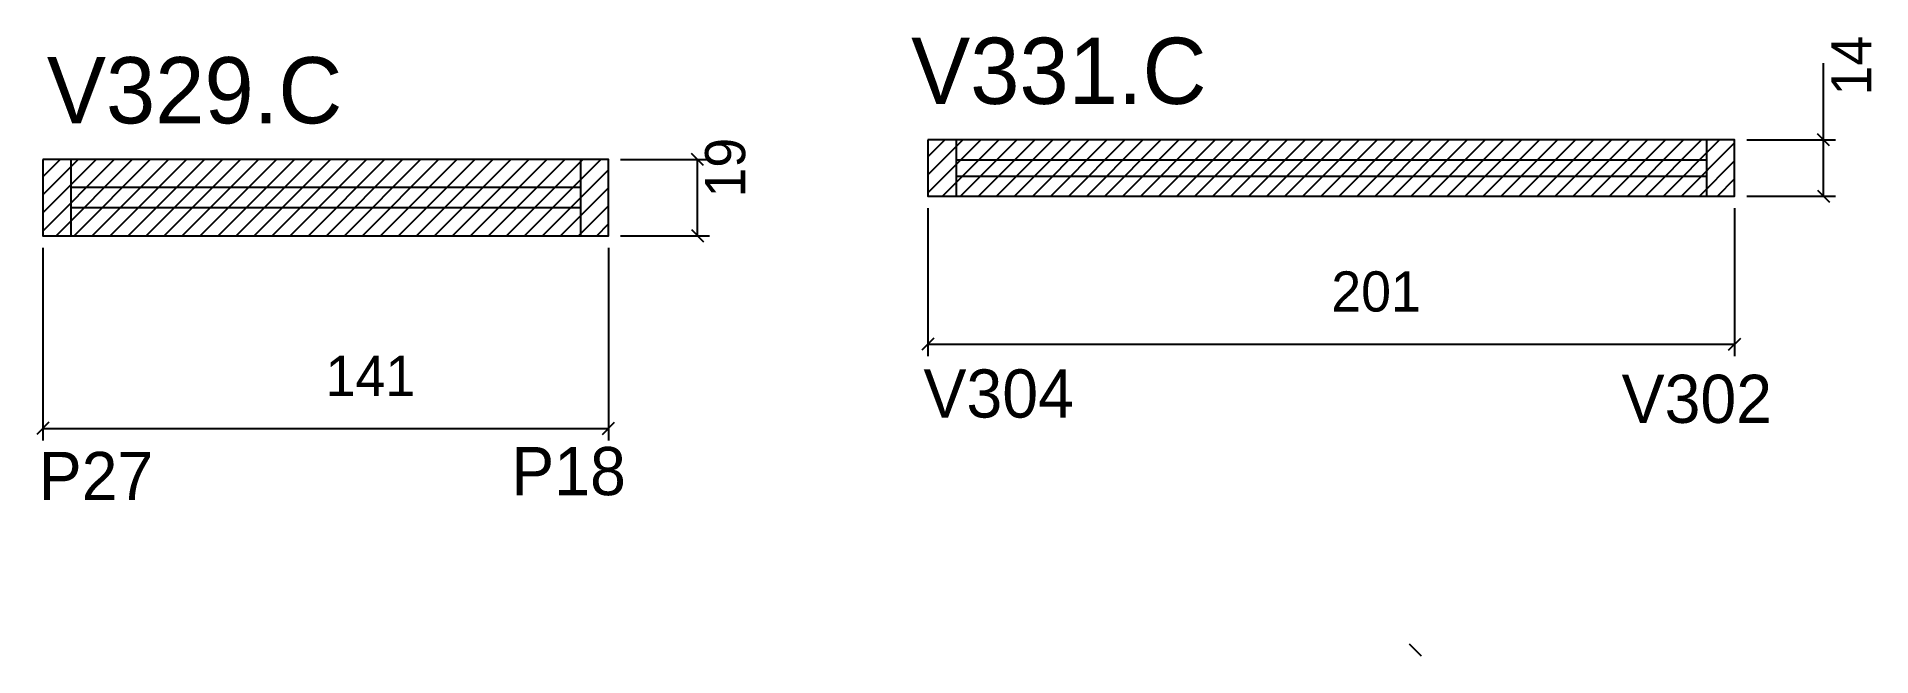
# Model space of a CAD drawing. Header units: metres. Extents: x 4309 to 4766, y -201 to -46.
import ezdxf

# ---------------------------------------------------------------- set-up
doc = ezdxf.new("R2010")
doc.units = ezdxf.units.M
for name, color, linetype in [('5', 7, 'Continuous'), ('COTA', 7, 'Continuous'), ('NOMENCLATURA', 7, 'Continuous'), ('Painéis', 7, 'Continuous'), ('REAPROVEITAMENTO', 7, 'Continuous'), ('SARR_2.2x7', 7, 'Continuous'), ('SARR_EDITAR', 7, 'Continuous')]:
    doc.layers.add(name, color=color, linetype=linetype)

msp = doc.modelspace()

# ---------------------------------------------------------------- hatches: boundary and pattern name
at = {"layer": 'REAPROVEITAMENTO'}
h = msp.add_hatch(dxfattribs=at)
h.set_pattern_fill('ANSI31')
h.paths.add_polyline_path([(4731.59, -86.11), (4731.59, -72.11), (4530.59, -72.11), (4530.59, -86.11), (4731.59, -86.11)])
h = msp.add_hatch(dxfattribs=at)
h.set_pattern_fill('ANSI31')
h.paths.add_polyline_path([(4451.02, -95.96), (4451.02, -76.96), (4310.02, -76.96), (4310.02, -95.96), (4451.02, -95.96)])

# ---------------------------------------------------------------- linework, layer by layer
at = {"layer": 'COTA', "color": 4, "lineweight": 25}
for p, q in [((4753.71, -72.11), (4753.71, -53)), ((4734.59, -72.11), (4756.71, -72.11)), ((4753.71, -86.11), (4753.71, -72.11)), ((4454.02, -76.96), (4476.14, -76.96)), ((4473.14, -95.96), (4473.14, -76.96)), ((4734.59, -86.11), (4756.71, -86.11)), ((4530.59, -89.11), (4530.59, -125.95)), ((4731.59, -89.11), (4731.59, -125.95)), ((4454.02, -95.96), (4476.14, -95.96)), ((4310.02, -98.96), (4310.02, -146.95)), ((4451.02, -98.96), (4451.02, -146.95)), ((4530.59, -122.95), (4731.59, -122.95)), ((4310.02, -143.95), (4451.02, -143.95))]:
    msp.add_line(p, q, dxfattribs=at)
at = {"layer": 'COTA', "color": 0, "lineweight": 25}
for p, q in [((4755.21, -73.61), (4752.21, -70.61)), ((4474.64, -78.46), (4471.64, -75.46)), ((4752.21, -84.61), (4755.21, -87.61)), ((4471.64, -94.46), (4474.64, -97.46)), ((4532.09, -121.45), (4529.09, -124.45)), ((4730.09, -124.45), (4733.09, -121.45)), ((4311.52, -142.45), (4308.52, -145.45)), ((4449.52, -145.45), (4452.52, -142.45)), ((4653.55, -200.74), (4650.55, -197.74))]:
    msp.add_line(p, q, dxfattribs=at)
at = {"layer": 'Painéis', "color": 200, "lineweight": 25}
for points in [[(4530.59, -72.11), (4530.59, -86.11), (4731.59, -86.11), (4731.59, -72.11), (4530.59, -72.11)], [(4310.02, -76.96), (4310.02, -95.96), (4451.02, -95.96), (4451.02, -76.96), (4310.02, -76.96)]]:
    msp.add_lwpolyline(points, dxfattribs=at)
at = {"layer": 'SARR_2.2x7', "color": 40, "lineweight": 25}
for p, q in [((4537.59, -72.11), (4537.59, -86.11)), ((4724.59, -72.11), (4724.59, -86.11)), ((4317.02, -76.96), (4317.02, -95.96)), ((4444.02, -76.96), (4444.02, -95.96)), ((4444.02, -83.96), (4317.02, -83.96)), ((4317.02, -88.96), (4444.02, -88.96))]:
    msp.add_line(p, q, dxfattribs=at)
at = {"layer": 'SARR_EDITAR', "color": 141, "lineweight": 25}
for p, q in [((4724.59, -77.11), (4537.59, -77.11)), ((4537.59, -81.11), (4724.59, -81.11))]:
    msp.add_line(p, q, dxfattribs=at)

# ---------------------------------------------------------------- texts
at = {"layer": '5', "color": 5, "lineweight": 25}
for s, p in [('V304', (4529.48, -141.27)), ('V302', (4703.43, -142.6)), ('P27', (4309.03, -161.82)), ('P18', (4426.77, -160.6))]:
    msp.add_text(s, height=12, rotation=360, dxfattribs=at).set_placement(p)
at = {"layer": 'COTA', "color": 240, "lineweight": 25}
for s, p in [('14', (4765.64, -61.05)), ('19', (4485.05, -86.46))]:
    msp.add_text(s, height=10, rotation=90, dxfattribs=at).set_placement(p)
for s, p in [('201', (4631.09, -114.85)), ('141', (4380.52, -135.88))]:
    msp.add_text(s, height=10, dxfattribs=at).set_placement(p)
at = {"layer": 'NOMENCLATURA', "color": 7, "lineweight": 25}
for s, p in [('V331.C', (4526.4, -63.14)), ('V329.C', (4311.07, -67.98))]:
    msp.add_text(s, height=16.5, dxfattribs=at).set_placement(p)

doc.saveas('drawing.dxf')
